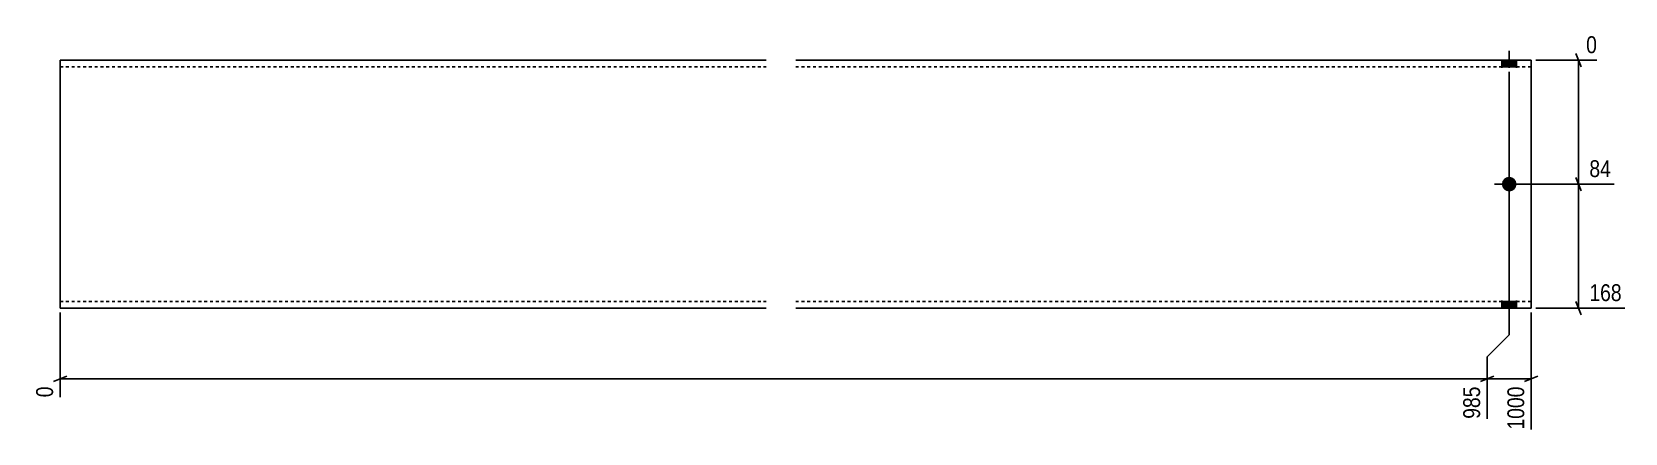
# Model space of a CAD drawing. Header units: millimetres. Extents: x 7 to 8274, y 7 to 299.
# Drawn here: x 7191 to 8274, y 7 to 279 of the extents above.
import ezdxf

# ---------------------------------------------------------------- set-up
doc = ezdxf.new("R2010")
doc.units = ezdxf.units.MM
doc.linetypes.add('DXK_LINE_DOT2', pattern=[3.9198, 1.9599, -1.9599])
doc.layers.add('MÅLSÆTNING', color=7, linetype='Continuous')
doc.layers.add('STÅL', color=7, linetype='Continuous')
doc.styles.add('Arial Narrow', font='ARIALN.TTF', dxfattribs={"height": 0.2})

msp = doc.modelspace()

# ---------------------------------------------------------------- hatches: boundary and pattern name
at = {"layer": 'STÅL', "linetype": 'Continuous'}
for points in [[(8200, 259.7), (8190, 259.7), (8190, 254.6), (8200, 254.6)], [(8195, 180.6, -1), (8195, 170.6, -1)], [(8200, 96.6), (8190, 96.6), (8190, 91.4), (8200, 91.4)]]:
    msp.add_hatch(color=3, dxfattribs=at).paths.add_polyline_path(points)

# ---------------------------------------------------------------- linework, layer by layer
at = {"layer": 'MÅLSÆTNING', "color": 7, "linetype": 'Continuous'}
for p, q in [((8244, 255.2), (8240.4, 264.2)), ((8195, 73.4), (8195, 251.9)), ((8195, 73.4), (8195, 251.9)), ((8213, 259.7), (8254.6, 259.7)), ((8242.2, 175.6), (8242.2, 259.7)), ((8198, 175.6), (8266.3, 175.6)), ((8198, 175.6), (8266.3, 175.6)), ((8240.4, 180.1), (8244, 171.1)), ((8244, 171.1), (8240.4, 180.1)), ((8242.2, 91.4), (8242.2, 175.6)), ((7210, 88.4), (7210, 30.9)), ((8210, 88.4), (8210, 9)), ((8213, 91.4), (8273.6, 91.4)), ((8240.4, 95.9), (8244, 86.9)), ((8180, 58.4), (8195, 73.4)), ((8180, 58.4), (8195, 73.4)), ((8180, 16.3), (8180, 58.4)), ((8180, 16.3), (8180, 58.4)), ((7214.5, 45.2), (7205.5, 41.6)), ((7210, 43.4), (8180, 43.4)), ((8175.5, 41.6), (8184.5, 45.2)), ((8175.5, 41.6), (8184.5, 45.2)), ((8180, 43.4), (8210, 43.4)), ((8214.5, 45.2), (8205.5, 41.6))]:
    msp.add_line(p, q, dxfattribs=at)
at = {"layer": 'STÅL', "color": 3, "linetype": 'Continuous'}
for p, q in [((8195, 266.1), (8195, 254.6)), ((8190, 259.7), (8190, 254.6)), ((8200, 259.7), (8200, 254.6)), ((8195, 185.6), (8195, 178.9)), ((8195, 165.6), (8195, 185.6)), ((8185, 175.6), (8191.6, 175.6)), ((8185, 175.6), (8205, 175.6)), ((8205, 175.6), (8198.3, 175.6)), ((8195, 165.6), (8195, 172.2)), ((8190, 91.4), (8190, 96.6)), ((8195, 85), (8195, 96.6)), ((8200, 91.4), (8200, 96.6))]:
    msp.add_line(p, q, dxfattribs=at)
at = {"layer": 'STÅL', "color": 2, "linetype": 'Continuous'}
for p, q in [((7210, 259.7), (7690, 259.7)), ((7210, 91.4), (7210, 259.7)), ((7710, 259.7), (8210, 259.7)), ((8210, 259.7), (8210, 197.4)), ((8210, 197.4), (8210, 91.4)), ((7210, 91.4), (7690, 91.4)), ((7710, 91.4), (8210, 91.4))]:
    msp.add_line(p, q, dxfattribs=at)
at = {"layer": 'STÅL', "color": 7, "linetype": 'DXK_LINE_DOT2'}
for p, q in [((7210, 255.2), (7690, 255.2)), ((7710, 255.2), (8210, 255.2)), ((8210, 94.3), (8210, 175.6)), ((7210, 95.9), (7690, 95.9)), ((7710, 95.9), (8210, 95.9))]:
    msp.add_line(p, q, dxfattribs=at)

# ---------------------------------------------------------------- next in the draw order: wipeouts: each hides what was drawn before it
at = {"color": 0, "linetype": 'Continuous'}
for points in [[(8257, 262.1), (8257, 278.9), (8244.9, 278.9), (8244.9, 262.1)], [(8266.5, 178), (8266.5, 194.8), (8247.1, 194.8), (8247.1, 178)], [(8273.8, 93.8), (8273.8, 110.6), (8247.1, 110.6), (8247.1, 93.8)], [(7207.6, 40.6), (7190.8, 40.6), (7190.8, 28.5), (7207.6, 28.5)], [(8177.6, 40.6), (8160.8, 40.6), (8160.8, 13.9), (8177.6, 13.9)], [(8207.6, 40.6), (8190.8, 40.6), (8190.8, 6.6), (8207.6, 6.6)]]:
    msp.add_wipeout(points, dxfattribs=at).dxf.layer = 'MÅLSÆTNING'

# ---------------------------------------------------------------- next in the draw order: texts
at = {"layer": 'MÅLSÆTNING', "color": 3, "linetype": 'Continuous', "style": 'Arial Narrow'}
for s, height, p in [('0', 11.5, (8247.3, 264.5)), ('84', 11.45, (8249.5, 180.4)), ('168', 11.45, (8249.5, 96.2))]:
    msp.add_text(s, height=height, dxfattribs=at).set_placement(p)
for s, height, p in [('0', 11.5, (7205.2, 30.9)), ('985', 11.45, (8175.2, 16.3)), ('1000', 11.45, (8205.2, 9))]:
    msp.add_text(s, height=height, rotation=90.0002, dxfattribs=at).set_placement(p)

doc.saveas('drawing.dxf')
